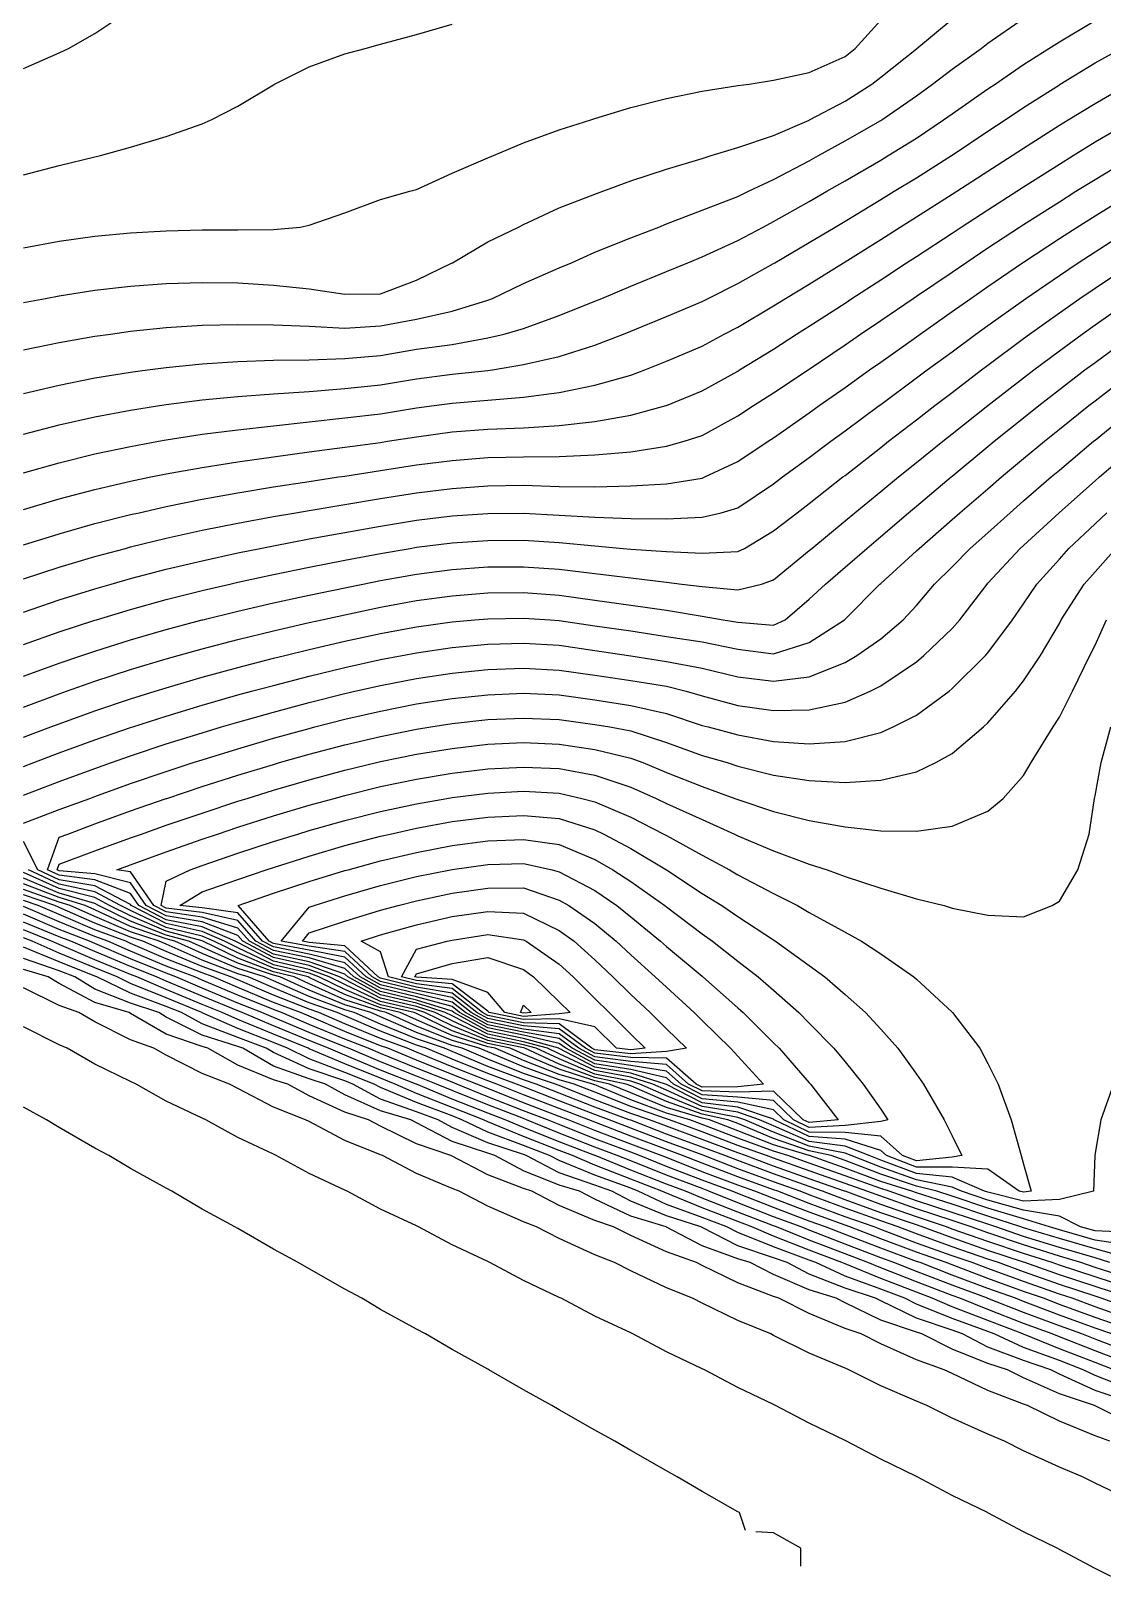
# Model space of a CAD drawing. Header units: inches. Extents: x -80.347 to -80.116, y -4.751 to -4.587.
# Drawn here: x -80.24829 to -80.23329, y -4.7297 to -4.70796 of the extents above; entities that cross this region are included whole.
import ezdxf

# ---------------------------------------------------------------- set-up
doc = ezdxf.new("R2010")
doc.units = ezdxf.units.IN
doc.header["$MEASUREMENT"] = 0

msp = doc.modelspace()

# ---------------------------------------------------------------- linework, layer by layer
for points in [[(-80.2484, -4.708481), (-80.2479, -4.708261), (-80.24777, -4.7082), (-80.2474, -4.707989), (-80.246967, -4.7077)], [(-80.2484, -4.71242), (-80.2479, -4.712316), (-80.2474, -4.71223), (-80.24718, -4.7122), (-80.2469, -4.71216), (-80.2464, -4.712109), (-80.2459, -4.712076), (-80.2454, -4.712063), (-80.2449, -4.712069), (-80.2444, -4.71209), (-80.2439, -4.712114), (-80.2434, -4.712085), (-80.2429, -4.71199), (-80.2424, -4.711877), (-80.2419, -4.711723), (-80.241835, -4.7117), (-80.2414, -4.711491), (-80.2409, -4.711271), (-80.240729, -4.7112), (-80.2404, -4.711053), (-80.2399, -4.710849), (-80.239508, -4.7107), (-80.2394, -4.710657), (-80.2389, -4.710464), (-80.2384, -4.710273), (-80.23825, -4.7102), (-80.2379, -4.710036), (-80.2374, -4.709773), (-80.237271, -4.7097), (-80.2369, -4.709495), (-80.2364, -4.709209), (-80.236386, -4.7092), (-80.2359, -4.708861), (-80.235674, -4.7087), (-80.2354, -4.70849), (-80.234996, -4.7082), (-80.2349, -4.708127), (-80.2344, -4.707778)], [(-80.2484, -4.711757), (-80.248089, -4.7117), (-80.2479, -4.711663), (-80.2474, -4.711584), (-80.2469, -4.711526), (-80.2464, -4.71149), (-80.2459, -4.711475), (-80.2454, -4.711482), (-80.2449, -4.711512), (-80.2444, -4.711566), (-80.2439, -4.711639), (-80.2434, -4.711637), (-80.2429, -4.711445), (-80.2424, -4.711202), (-80.242396, -4.7112), (-80.2419, -4.710908), (-80.24147, -4.7107), (-80.2414, -4.710664), (-80.2409, -4.710433), (-80.2404, -4.710238), (-80.240292, -4.7102), (-80.2399, -4.710054), (-80.2394, -4.709889), (-80.2389, -4.709739), (-80.238772, -4.7097), (-80.2384, -4.709585), (-80.2379, -4.709417), (-80.2374, -4.709203), (-80.237395, -4.7092), (-80.2369, -4.708936), (-80.236525, -4.7087), (-80.2364, -4.708603), (-80.2359, -4.708206), (-80.235893, -4.7082), (-80.2354, -4.707791)], [(-80.2484, -4.710989), (-80.2479, -4.7109), (-80.2474, -4.71083), (-80.2469, -4.710781), (-80.2464, -4.710751), (-80.2459, -4.710738), (-80.2454, -4.710738), (-80.2449, -4.710736), (-80.244527, -4.7107), (-80.2444, -4.710674), (-80.2439, -4.7105), (-80.2434, -4.710315), (-80.242993, -4.7102), (-80.2429, -4.710175), (-80.2424, -4.709945), (-80.2419, -4.709733), (-80.24182, -4.7097), (-80.2414, -4.709521), (-80.2409, -4.709337), (-80.240458, -4.7092), (-80.2404, -4.70918), (-80.2399, -4.709025), (-80.2394, -4.708898), (-80.2389, -4.708797), (-80.2384, -4.70872), (-80.238241, -4.7087), (-80.2379, -4.708645), (-80.2374, -4.708536), (-80.2369, -4.708312), (-80.236756, -4.7082), (-80.2364, -4.707805)], [(-80.2484, -4.713029), (-80.2479, -4.712912), (-80.2474, -4.712813), (-80.2469, -4.712731), (-80.246662, -4.7127), (-80.2464, -4.712665), (-80.2459, -4.712615), (-80.2454, -4.712582), (-80.2449, -4.712566), (-80.2444, -4.712559), (-80.2439, -4.712543), (-80.2434, -4.712499), (-80.2429, -4.712412), (-80.2424, -4.712343), (-80.2419, -4.712253), (-80.241672, -4.7122), (-80.2414, -4.712119), (-80.2409, -4.711941), (-80.2404, -4.71174), (-80.240304, -4.7117), (-80.2399, -4.711528), (-80.2394, -4.711324), (-80.239101, -4.7112), (-80.2389, -4.711116), (-80.2384, -4.71089), (-80.238048, -4.7107), (-80.2379, -4.710623), (-80.2374, -4.710343), (-80.237155, -4.7102), (-80.2369, -4.710055), (-80.2364, -4.709762), (-80.236298, -4.7097), (-80.2359, -4.709454), (-80.23552, -4.7092), (-80.2354, -4.709115), (-80.2349, -4.708766), (-80.2348, -4.7087), (-80.2344, -4.708425), (-80.234046, -4.7082), (-80.2339, -4.708105), (-80.2334, -4.707806)], [(-80.2484, -4.709967), (-80.2479, -4.709839), (-80.2474, -4.709718), (-80.247323, -4.7097), (-80.2469, -4.709582), (-80.2464, -4.709431), (-80.2459, -4.709253), (-80.245772, -4.7092), (-80.2454, -4.709008), (-80.2449, -4.708708), (-80.244886, -4.7087), (-80.2444, -4.708457), (-80.2439, -4.708276), (-80.243619, -4.7082), (-80.2434, -4.70814), (-80.2429, -4.708003), (-80.2424, -4.70786)], [(-80.2484, -4.713599), (-80.2479, -4.713471), (-80.2474, -4.713359), (-80.2469, -4.713264), (-80.246497, -4.7132), (-80.2464, -4.713184), (-80.2459, -4.71312), (-80.2454, -4.713071), (-80.2449, -4.713035), (-80.2444, -4.713003), (-80.2439, -4.712962), (-80.2434, -4.712908), (-80.2429, -4.712825), (-80.2424, -4.712759), (-80.2419, -4.712709), (-80.241834, -4.7127), (-80.2414, -4.712627), (-80.2409, -4.712511), (-80.2404, -4.712355), (-80.24, -4.7122), (-80.2399, -4.712158), (-80.2394, -4.711951), (-80.2389, -4.711743), (-80.238816, -4.7117), (-80.2384, -4.711493), (-80.2379, -4.71121), (-80.237883, -4.7112), (-80.2374, -4.710917), (-80.237039, -4.7107), (-80.2369, -4.710618), (-80.2364, -4.710316), (-80.236213, -4.7102), (-80.2359, -4.71001), (-80.235409, -4.7097), (-80.2354, -4.709694), (-80.2349, -4.709358), (-80.234659, -4.7092), (-80.2344, -4.709026), (-80.2339, -4.708708), (-80.233887, -4.7087), (-80.2334, -4.708403), (-80.233035, -4.7082)], [(-80.2484, -4.71414), (-80.2479, -4.714001), (-80.2474, -4.713878), (-80.2469, -4.713771), (-80.24651, -4.7137), (-80.2464, -4.71368), (-80.2459, -4.713602), (-80.2454, -4.713538), (-80.2449, -4.713483), (-80.2444, -4.71343), (-80.2439, -4.713374), (-80.2434, -4.713314), (-80.2429, -4.713233), (-80.242649, -4.7132), (-80.2424, -4.713166), (-80.2419, -4.713126), (-80.2414, -4.713084), (-80.2409, -4.713015), (-80.2404, -4.712916), (-80.2399, -4.712775), (-80.239701, -4.7127), (-80.2394, -4.712577), (-80.2389, -4.712367), (-80.23859, -4.7122), (-80.2384, -4.7121), (-80.2379, -4.711805), (-80.237732, -4.7117), (-80.2374, -4.711499), (-80.236921, -4.7112), (-80.2369, -4.711187), (-80.2364, -4.710874), (-80.236127, -4.7107), (-80.2359, -4.710559), (-80.2354, -4.710241), (-80.235335, -4.7102), (-80.2349, -4.709919), (-80.23456, -4.7097), (-80.2344, -4.709594), (-80.2339, -4.709275), (-80.233777, -4.7092), (-80.2334, -4.708968), (-80.232931, -4.7087)], [(-80.2484, -4.714655), (-80.2479, -4.714507), (-80.2474, -4.714374), (-80.2469, -4.714258), (-80.246617, -4.7142), (-80.2464, -4.714155), (-80.2459, -4.714065), (-80.2454, -4.713987), (-80.2449, -4.713916), (-80.2444, -4.713848), (-80.2439, -4.713783), (-80.2434, -4.713715), (-80.243305, -4.7137), (-80.2429, -4.713636), (-80.2424, -4.71357), (-80.2419, -4.71353), (-80.2414, -4.713511), (-80.2409, -4.713478), (-80.2404, -4.713421), (-80.2399, -4.713334), (-80.239405, -4.7132), (-80.2394, -4.713198), (-80.2389, -4.712993), (-80.2384, -4.712716), (-80.238375, -4.7127), (-80.2379, -4.712408), (-80.237577, -4.7122), (-80.2374, -4.712089), (-80.2369, -4.711764), (-80.236804, -4.7117), (-80.2364, -4.711438), (-80.236038, -4.7112), (-80.2359, -4.711112), (-80.2354, -4.710785), (-80.235273, -4.7107), (-80.2349, -4.710458), (-80.234496, -4.7102), (-80.2344, -4.710138), (-80.2339, -4.709819), (-80.233707, -4.7097), (-80.2334, -4.709509), (-80.2329, -4.709216)], [(-80.2484, -4.71515), (-80.2479, -4.714994), (-80.2474, -4.714852), (-80.2469, -4.714727), (-80.24678, -4.7147), (-80.2464, -4.714613), (-80.2459, -4.714512), (-80.2454, -4.714421), (-80.2449, -4.714338), (-80.2444, -4.714261), (-80.243989, -4.7142), (-80.2439, -4.714187), (-80.2434, -4.714111), (-80.2429, -4.714031), (-80.2424, -4.713968), (-80.2419, -4.713929), (-80.2414, -4.71392), (-80.2409, -4.713914), (-80.2404, -4.713891), (-80.2399, -4.713847), (-80.2394, -4.713768), (-80.23915, -4.7137), (-80.2389, -4.71362), (-80.2384, -4.713343), (-80.23818, -4.7132), (-80.2379, -4.713023), (-80.237418, -4.7127), (-80.2374, -4.712688), (-80.2369, -4.71235), (-80.236683, -4.7122), (-80.2364, -4.71201), (-80.235945, -4.7117), (-80.2359, -4.71167), (-80.2354, -4.711332), (-80.235208, -4.7112), (-80.2349, -4.710993), (-80.234456, -4.7107), (-80.2344, -4.710664), (-80.2339, -4.710345), (-80.233667, -4.7102), (-80.2334, -4.710033), (-80.2329, -4.709732)], [(-80.2484, -4.715627), (-80.2479, -4.715464), (-80.2474, -4.715315), (-80.246973, -4.7152), (-80.2469, -4.71518), (-80.2464, -4.715057), (-80.2459, -4.714946), (-80.2454, -4.714845), (-80.2449, -4.714754), (-80.244589, -4.7147), (-80.2444, -4.714668), (-80.2439, -4.714585), (-80.2434, -4.714502), (-80.2429, -4.714421), (-80.2424, -4.71436), (-80.2419, -4.714323), (-80.2414, -4.714316), (-80.2409, -4.714331), (-80.2404, -4.714336), (-80.2399, -4.714326), (-80.2394, -4.714294), (-80.2389, -4.714215), (-80.238862, -4.7142), (-80.2384, -4.713982), (-80.237977, -4.7137), (-80.2379, -4.71365), (-80.2374, -4.713301), (-80.23726, -4.7132), (-80.2369, -4.712947), (-80.236556, -4.7127), (-80.2364, -4.712591), (-80.2359, -4.712237), (-80.235849, -4.7122), (-80.2354, -4.711885), (-80.23514, -4.7117), (-80.2349, -4.711534), (-80.234415, -4.7112), (-80.2344, -4.71119), (-80.2339, -4.71086), (-80.233652, -4.7107), (-80.2334, -4.710541), (-80.2329, -4.710234)], [(-80.2484, -4.716092), (-80.2479, -4.715921), (-80.2474, -4.715765), (-80.247173, -4.7157), (-80.2469, -4.715622), (-80.2464, -4.715491), (-80.2459, -4.715372), (-80.2454, -4.715263), (-80.245086, -4.7152), (-80.2449, -4.715163), (-80.2444, -4.715068), (-80.2439, -4.714978), (-80.2434, -4.714889), (-80.2429, -4.714805), (-80.2424, -4.714746), (-80.2419, -4.714711), (-80.2414, -4.714705), (-80.2409, -4.714733), (-80.2404, -4.714761), (-80.2399, -4.714779), (-80.2394, -4.714785), (-80.2389, -4.714762), (-80.238635, -4.7147), (-80.2384, -4.71463), (-80.2379, -4.714294), (-80.237775, -4.7142), (-80.2374, -4.713928), (-80.237098, -4.7137), (-80.2369, -4.713556), (-80.236424, -4.7132), (-80.2364, -4.713183), (-80.2359, -4.712813), (-80.23575, -4.7127), (-80.2354, -4.712446), (-80.235067, -4.7122), (-80.2349, -4.712081), (-80.2344, -4.711722), (-80.234369, -4.7117), (-80.2339, -4.711377), (-80.233637, -4.7112), (-80.2334, -4.711045), (-80.2329, -4.710726)], [(-80.2484, -4.716546), (-80.2479, -4.716369), (-80.2474, -4.716207), (-80.247378, -4.7162), (-80.2469, -4.716055), (-80.2464, -4.715917), (-80.2459, -4.71579), (-80.245512, -4.7157), (-80.2454, -4.715674), (-80.2449, -4.715565), (-80.2444, -4.715464), (-80.2439, -4.715367), (-80.2434, -4.715272), (-80.242989, -4.7152), (-80.2429, -4.715184), (-80.2424, -4.715122), (-80.2419, -4.715089), (-80.2414, -4.715084), (-80.2409, -4.715119), (-80.2404, -4.715166), (-80.240005, -4.7152), (-80.2399, -4.715209), (-80.2394, -4.715245), (-80.2389, -4.715269), (-80.2384, -4.715245), (-80.238309, -4.7152), (-80.2379, -4.714956), (-80.237572, -4.7147), (-80.2374, -4.714571), (-80.236929, -4.7142), (-80.2369, -4.714178), (-80.2364, -4.713787), (-80.23629, -4.7137), (-80.2359, -4.7134), (-80.235644, -4.7132), (-80.2354, -4.713016), (-80.234988, -4.7127), (-80.2349, -4.712635), (-80.2344, -4.712262), (-80.234317, -4.7122), (-80.2339, -4.711902), (-80.233614, -4.7117), (-80.2334, -4.711554), (-80.2329, -4.711219)], [(-80.2484, -4.716989), (-80.2479, -4.716807), (-80.247583, -4.7167), (-80.2474, -4.716638), (-80.2469, -4.71648), (-80.2464, -4.716335), (-80.2459, -4.716202), (-80.245891, -4.7162), (-80.2454, -4.716077), (-80.2449, -4.715962), (-80.2444, -4.715854), (-80.2439, -4.715751), (-80.243651, -4.7157), (-80.2434, -4.715649), (-80.2429, -4.715559), (-80.2424, -4.715494), (-80.2419, -4.715459), (-80.2414, -4.715456), (-80.2409, -4.715492), (-80.2404, -4.715552), (-80.2399, -4.715612), (-80.2394, -4.715674), (-80.239185, -4.7157), (-80.2389, -4.715733), (-80.2384, -4.71578), (-80.238071, -4.7157), (-80.2379, -4.715638), (-80.2374, -4.715229), (-80.237366, -4.7152), (-80.2369, -4.714816), (-80.236763, -4.7147), (-80.2364, -4.714405), (-80.236152, -4.7142), (-80.2359, -4.713998), (-80.235533, -4.7137), (-80.2354, -4.713595), (-80.234903, -4.7132), (-80.2349, -4.713197), (-80.2344, -4.71281), (-80.234257, -4.7127), (-80.2339, -4.712434), (-80.233582, -4.7122), (-80.2334, -4.71207), (-80.2329, -4.711719)], [(-80.2484, -4.717421), (-80.2479, -4.717236), (-80.247796, -4.7172), (-80.2474, -4.717061), (-80.2469, -4.716897), (-80.2464, -4.716747), (-80.246234, -4.7167), (-80.2459, -4.716606), (-80.2454, -4.716475), (-80.2449, -4.716353), (-80.2444, -4.716239), (-80.244225, -4.7162), (-80.2439, -4.716128), (-80.2434, -4.716021), (-80.2429, -4.71593), (-80.2424, -4.715862), (-80.2419, -4.715823), (-80.2414, -4.715819), (-80.2409, -4.715854), (-80.2404, -4.715923), (-80.2399, -4.715993), (-80.2394, -4.716067), (-80.2389, -4.716147), (-80.238605, -4.7162), (-80.2384, -4.716234), (-80.2379, -4.716276), (-80.23774, -4.7162), (-80.2374, -4.715911), (-80.237175, -4.7157), (-80.2369, -4.715464), (-80.236596, -4.7152), (-80.2364, -4.715034), (-80.23601, -4.7147), (-80.2359, -4.714608), (-80.235416, -4.7142), (-80.2354, -4.714187), (-80.2349, -4.713773), (-80.234812, -4.7137), (-80.2344, -4.71337), (-80.234188, -4.7132), (-80.2339, -4.712977), (-80.233541, -4.7127), (-80.2334, -4.712596), (-80.2329, -4.712227)], [(-80.2484, -4.717843), (-80.248018, -4.7177), (-80.2479, -4.717655), (-80.2474, -4.717475), (-80.2469, -4.717307), (-80.246557, -4.7172), (-80.2464, -4.717151), (-80.2459, -4.717003), (-80.2454, -4.716866), (-80.2449, -4.716739), (-80.244741, -4.7167), (-80.2444, -4.716617), (-80.2439, -4.7165), (-80.2434, -4.71639), (-80.2429, -4.716298), (-80.2424, -4.716228), (-80.24208, -4.7162), (-80.2419, -4.716184), (-80.2414, -4.716175), (-80.241027, -4.7162), (-80.2409, -4.716208), (-80.2404, -4.716282), (-80.2399, -4.716356), (-80.2394, -4.716432), (-80.2389, -4.716509), (-80.2384, -4.71661), (-80.2379, -4.716674), (-80.2374, -4.716517), (-80.236909, -4.7162), (-80.2369, -4.716192), (-80.236412, -4.7157), (-80.2364, -4.71569), (-80.2359, -4.715235), (-80.235864, -4.7152), (-80.2354, -4.714795), (-80.235292, -4.7147), (-80.2349, -4.714365), (-80.234709, -4.7142), (-80.2344, -4.713943), (-80.234109, -4.7137), (-80.2339, -4.713532), (-80.233488, -4.7132), (-80.2334, -4.713132), (-80.2329, -4.712745)], [(-80.2484, -4.718255), (-80.248254, -4.7182), (-80.2479, -4.718064), (-80.2474, -4.717882), (-80.2469, -4.71771), (-80.246868, -4.7177), (-80.2464, -4.717547), (-80.2459, -4.717395), (-80.2454, -4.717252), (-80.245206, -4.7172), (-80.2449, -4.717118), (-80.2444, -4.716989), (-80.2439, -4.716867), (-80.2434, -4.716756), (-80.243101, -4.7167), (-80.2429, -4.716662), (-80.2424, -4.716589), (-80.2419, -4.716542), (-80.2414, -4.716528), (-80.2409, -4.716556), (-80.2404, -4.716628), (-80.239933, -4.7167), (-80.2399, -4.716705), (-80.2394, -4.716783), (-80.2389, -4.716878), (-80.2384, -4.717), (-80.2379, -4.717061), (-80.2374, -4.717), (-80.2369, -4.716796), (-80.236734, -4.7167), (-80.2364, -4.716464), (-80.236086, -4.7162), (-80.2359, -4.715998), (-80.235648, -4.7157), (-80.2354, -4.715458), (-80.235149, -4.7152), (-80.2349, -4.71498), (-80.23459, -4.7147), (-80.2344, -4.714536), (-80.234015, -4.7142), (-80.2339, -4.714104), (-80.233421, -4.7137), (-80.2334, -4.713683), (-80.2329, -4.713276)], [(-80.2484, -4.718656), (-80.2479, -4.718465), (-80.2474, -4.718281), (-80.247169, -4.7182), (-80.2469, -4.718105), (-80.2464, -4.717937), (-80.2459, -4.717781), (-80.245629, -4.7177), (-80.2454, -4.717632), (-80.2449, -4.717491), (-80.2444, -4.717357), (-80.2439, -4.717231), (-80.243761, -4.7172), (-80.2434, -4.717118), (-80.2429, -4.717022), (-80.2424, -4.716946), (-80.2419, -4.716897), (-80.2414, -4.716879), (-80.2409, -4.716903), (-80.2404, -4.716973), (-80.2399, -4.717051), (-80.2394, -4.717131), (-80.239125, -4.7172), (-80.2389, -4.717266), (-80.2384, -4.7174), (-80.2379, -4.71747), (-80.2374, -4.71746), (-80.2369, -4.717353), (-80.236548, -4.7172), (-80.2364, -4.717124), (-80.2359, -4.716787), (-80.235795, -4.7167), (-80.2354, -4.71632), (-80.235294, -4.7162), (-80.234912, -4.7157), (-80.2349, -4.715687), (-80.234447, -4.7152), (-80.2344, -4.715158), (-80.233902, -4.7147), (-80.2339, -4.714698), (-80.2334, -4.714255), (-80.233339, -4.7142), (-80.2329, -4.713825)], [(-80.2484, -4.719047), (-80.2479, -4.718858), (-80.247472, -4.7187), (-80.2474, -4.718673), (-80.2469, -4.718493), (-80.2464, -4.718322), (-80.246022, -4.7182), (-80.2459, -4.71816), (-80.2454, -4.718006), (-80.2449, -4.717859), (-80.2444, -4.717721), (-80.244319, -4.7177), (-80.2439, -4.717592), (-80.2434, -4.717477), (-80.2429, -4.717378), (-80.2424, -4.717301), (-80.2419, -4.717249), (-80.2414, -4.717229), (-80.2409, -4.71725), (-80.2404, -4.717319), (-80.2399, -4.717399), (-80.2394, -4.717512), (-80.2389, -4.717678), (-80.238815, -4.7177), (-80.2384, -4.717812), (-80.2379, -4.717906), (-80.2374, -4.717937), (-80.2369, -4.717903), (-80.2364, -4.717779), (-80.236224, -4.7177), (-80.2359, -4.717534), (-80.235444, -4.7172), (-80.2354, -4.717164), (-80.234934, -4.7167), (-80.2349, -4.716661), (-80.234556, -4.7162), (-80.2344, -4.715978), (-80.234217, -4.7157), (-80.2339, -4.71535), (-80.233767, -4.7152), (-80.2334, -4.714856), (-80.233237, -4.7147)], [(-80.2329, -4.724963), (-80.2334, -4.724884), (-80.2339, -4.724742), (-80.234038, -4.7247), (-80.2344, -4.724589), (-80.2349, -4.72444), (-80.2354, -4.724269), (-80.235613, -4.7242), (-80.2359, -4.724129), (-80.2364, -4.723964), (-80.2369, -4.72377), (-80.237096, -4.7237), (-80.2374, -4.723634), (-80.2379, -4.723463), (-80.2384, -4.723255), (-80.238539, -4.7232), (-80.2389, -4.723124), (-80.2394, -4.722946), (-80.2399, -4.722727), (-80.239964, -4.7227), (-80.2404, -4.722609), (-80.2409, -4.722421), (-80.241382, -4.7222), (-80.2414, -4.722195), (-80.2419, -4.722091), (-80.2424, -4.721884), (-80.24278, -4.7217), (-80.2429, -4.721661), (-80.2434, -4.721543), (-80.2439, -4.721307), (-80.24412, -4.7212), (-80.2444, -4.721096), (-80.2449, -4.720979), (-80.2454, -4.720718), (-80.245437, -4.7207), (-80.2459, -4.720497), (-80.2464, -4.720399), (-80.246786, -4.7202), (-80.2469, -4.720034), (-80.2474, -4.719841), (-80.2479, -4.719776), (-80.248062, -4.7197), (-80.2479, -4.719244), (-80.247781, -4.7192), (-80.2474, -4.719057), (-80.2469, -4.718876), (-80.2464, -4.718702), (-80.246393, -4.7187), (-80.2459, -4.718534), (-80.2454, -4.718375), (-80.2449, -4.718224), (-80.244817, -4.7182), (-80.2444, -4.718081), (-80.2439, -4.717949), (-80.2434, -4.717832), (-80.2429, -4.717733), (-80.242696, -4.7177), (-80.2424, -4.717652), (-80.2419, -4.717597), (-80.2414, -4.717575), (-80.2409, -4.717595), (-80.2404, -4.717665), (-80.240191, -4.7177), (-80.2399, -4.717755), (-80.2394, -4.717917), (-80.2389, -4.718098), (-80.238549, -4.7182), (-80.2384, -4.718248), (-80.2379, -4.718375), (-80.2374, -4.718451), (-80.2369, -4.718476), (-80.2364, -4.718445), (-80.2359, -4.718329), (-80.235627, -4.7182), (-80.2354, -4.718073), (-80.234962, -4.7177), (-80.2349, -4.717644), (-80.234516, -4.7172), (-80.2344, -4.717055), (-80.234165, -4.7167), (-80.2339, -4.71625), (-80.233874, -4.7162), (-80.233554, -4.7157), (-80.2334, -4.715528), (-80.233109, -4.7152)], [(-80.2329, -4.724779), (-80.2334, -4.724757), (-80.233604, -4.7247), (-80.2339, -4.724549), (-80.2344, -4.724465), (-80.2349, -4.724328), (-80.23527, -4.7242), (-80.2354, -4.724144), (-80.2359, -4.724041), (-80.2364, -4.723864), (-80.236813, -4.7237), (-80.2369, -4.723667), (-80.2374, -4.723568), (-80.2379, -4.723374), (-80.238304, -4.7232), (-80.2384, -4.723167), (-80.2389, -4.72307), (-80.2394, -4.722866), (-80.23977, -4.7227), (-80.2399, -4.72266), (-80.2404, -4.72256), (-80.2409, -4.722348), (-80.241223, -4.7222), (-80.2414, -4.722151), (-80.2419, -4.722047), (-80.2424, -4.721815), (-80.242638, -4.7217), (-80.2429, -4.721616), (-80.2434, -4.721496), (-80.2439, -4.721236), (-80.243974, -4.7212), (-80.2444, -4.721042), (-80.2449, -4.72093), (-80.24533, -4.7207), (-80.2454, -4.720621), (-80.2459, -4.720431), (-80.2464, -4.720345), (-80.246681, -4.7202), (-80.2469, -4.719881), (-80.2474, -4.719758), (-80.2479, -4.719713), (-80.247928, -4.7197), (-80.2479, -4.719622), (-80.2474, -4.719437), (-80.2469, -4.719255), (-80.246747, -4.7192), (-80.2464, -4.719076), (-80.2459, -4.718905), (-80.2454, -4.718741), (-80.24527, -4.7187), (-80.2449, -4.718585), (-80.2444, -4.718439), (-80.2439, -4.718305), (-80.24346, -4.7182), (-80.2434, -4.718186), (-80.2429, -4.718083), (-80.2424, -4.718), (-80.2419, -4.717943), (-80.2414, -4.717919), (-80.2409, -4.71794), (-80.2404, -4.718014), (-80.2399, -4.718137), (-80.239732, -4.7182), (-80.2394, -4.718339), (-80.2389, -4.718536), (-80.238441, -4.7187), (-80.2384, -4.718717), (-80.2379, -4.718883), (-80.2374, -4.719009), (-80.2369, -4.719101), (-80.2364, -4.719154), (-80.2359, -4.719159), (-80.2354, -4.719089), (-80.2349, -4.718881), (-80.234685, -4.7187), (-80.2344, -4.718378), (-80.234293, -4.7182), (-80.233986, -4.7177), (-80.2339, -4.717563), (-80.233717, -4.7172), (-80.233471, -4.7167), (-80.2334, -4.716555), (-80.233242, -4.7162)], [(-80.233424, -4.7242), (-80.2339, -4.724319), (-80.2344, -4.72434), (-80.2349, -4.724216), (-80.234946, -4.7242), (-80.2354, -4.724004), (-80.2359, -4.723953), (-80.2364, -4.723765), (-80.236563, -4.7237), (-80.2369, -4.72357), (-80.2374, -4.723503), (-80.2379, -4.723284), (-80.238096, -4.7232), (-80.2384, -4.723096), (-80.2389, -4.723015), (-80.2394, -4.722785), (-80.23959, -4.7227), (-80.2399, -4.722605), (-80.2404, -4.722512), (-80.2409, -4.722275), (-80.241063, -4.7222), (-80.2414, -4.722107), (-80.2419, -4.722003), (-80.2424, -4.721746), (-80.242496, -4.7217), (-80.2429, -4.72157), (-80.2434, -4.72145), (-80.243858, -4.7212), (-80.2439, -4.721161), (-80.2444, -4.720988), (-80.2449, -4.72088), (-80.245238, -4.7207), (-80.2454, -4.720516), (-80.2459, -4.720365), (-80.2464, -4.720291), (-80.246576, -4.7202), (-80.2469, -4.719729), (-80.247093, -4.7197), (-80.2469, -4.719629), (-80.2464, -4.719448), (-80.2459, -4.719273), (-80.245685, -4.7192), (-80.2454, -4.719105), (-80.2449, -4.718945), (-80.2444, -4.718796), (-80.244051, -4.7187), (-80.2439, -4.718659), (-80.2434, -4.718536), (-80.2429, -4.71843), (-80.2424, -4.718345), (-80.2419, -4.718286), (-80.2414, -4.718261), (-80.2409, -4.718284), (-80.2404, -4.718374), (-80.2399, -4.718542), (-80.239545, -4.7187), (-80.2394, -4.71877), (-80.2389, -4.718998), (-80.238447, -4.7192), (-80.2384, -4.719224), (-80.2379, -4.719435), (-80.2374, -4.719621), (-80.237149, -4.7197), (-80.2369, -4.719795), (-80.2364, -4.719959), (-80.2359, -4.720107), (-80.235512, -4.7202), (-80.2354, -4.720236), (-80.2349, -4.720337), (-80.2344, -4.72036), (-80.234002, -4.7202), (-80.2339, -4.720141), (-80.233643, -4.7197), (-80.233481, -4.7192), (-80.233408, -4.7187), (-80.2334, -4.718666), (-80.233316, -4.7182), (-80.233179, -4.7177)], [(-80.234296, -4.7242), (-80.2344, -4.724216), (-80.234464, -4.7242), (-80.2349, -4.723892), (-80.2354, -4.723864), (-80.2359, -4.723864), (-80.236321, -4.7237), (-80.2364, -4.72363), (-80.2369, -4.723474), (-80.2374, -4.723437), (-80.237893, -4.7232), (-80.2379, -4.723193), (-80.2384, -4.723025), (-80.2389, -4.722961), (-80.2394, -4.722705), (-80.239411, -4.7227), (-80.2399, -4.72255), (-80.2404, -4.722464), (-80.2409, -4.722202), (-80.240904, -4.7222), (-80.2414, -4.722062), (-80.2419, -4.721959), (-80.242374, -4.7217), (-80.2424, -4.721679), (-80.2429, -4.721525), (-80.2434, -4.721404), (-80.243774, -4.7212), (-80.2439, -4.721081), (-80.2444, -4.720934), (-80.2449, -4.720831), (-80.245145, -4.7207), (-80.2454, -4.72041), (-80.2459, -4.720299), (-80.2464, -4.720237), (-80.246472, -4.7202), (-80.2464, -4.71986), (-80.246066, -4.7197), (-80.2459, -4.719641), (-80.2454, -4.719469), (-80.2449, -4.719305), (-80.244559, -4.7192), (-80.2444, -4.719152), (-80.2439, -4.719011), (-80.2434, -4.718884), (-80.2429, -4.718775), (-80.242473, -4.7187), (-80.2424, -4.718687), (-80.2419, -4.718626), (-80.2414, -4.718601), (-80.2409, -4.718628), (-80.240585, -4.7187), (-80.2404, -4.718749), (-80.2399, -4.718965), (-80.239436, -4.7192), (-80.2394, -4.719221), (-80.2389, -4.719495), (-80.238516, -4.7197), (-80.2384, -4.719769), (-80.2379, -4.720034), (-80.237566, -4.7202), (-80.2374, -4.720297), (-80.2369, -4.720574), (-80.236668, -4.7207), (-80.2364, -4.720879), (-80.235937, -4.7212), (-80.2359, -4.721233), (-80.2354, -4.721694), (-80.235394, -4.7217), (-80.235012, -4.7222), (-80.2349, -4.722414), (-80.234758, -4.7227), (-80.234576, -4.7232), (-80.234436, -4.7237), (-80.2344, -4.723823), (-80.234296, -4.7242)], [(-80.235267, -4.7237), (-80.2354, -4.723724), (-80.2359, -4.723776), (-80.236095, -4.7237), (-80.2364, -4.723428), (-80.2369, -4.723378), (-80.2374, -4.723372), (-80.237757, -4.7232), (-80.2379, -4.723062), (-80.2384, -4.722954), (-80.2389, -4.722906), (-80.239301, -4.7227), (-80.2394, -4.722613), (-80.2399, -4.722495), (-80.2404, -4.722415), (-80.24081, -4.7222), (-80.2409, -4.722133), (-80.2414, -4.722018), (-80.2419, -4.721915), (-80.242294, -4.7217), (-80.2424, -4.721616), (-80.2429, -4.721479), (-80.2434, -4.721358), (-80.243689, -4.7212), (-80.2439, -4.721002), (-80.2444, -4.72088), (-80.2449, -4.720781), (-80.245052, -4.7207), (-80.2454, -4.720305), (-80.2459, -4.720234), (-80.24621, -4.7202), (-80.2459, -4.720011), (-80.2454, -4.719834), (-80.245003, -4.7197), (-80.2449, -4.719666), (-80.2444, -4.719508), (-80.2439, -4.719362), (-80.2434, -4.719231), (-80.243266, -4.7192), (-80.2429, -4.719117), (-80.2424, -4.719025), (-80.2419, -4.718962), (-80.2414, -4.718938), (-80.2409, -4.718983), (-80.2404, -4.719142), (-80.240278, -4.7192), (-80.2399, -4.719404), (-80.2394, -4.719699), (-80.239399, -4.7197), (-80.2389, -4.72003), (-80.238625, -4.7202), (-80.2384, -4.720355), (-80.2379, -4.720683), (-80.237873, -4.7207), (-80.2374, -4.721042), (-80.237183, -4.7212), (-80.2369, -4.721446), (-80.236614, -4.7217), (-80.2364, -4.721931), (-80.23616, -4.7222), (-80.2359, -4.72256), (-80.235803, -4.7227), (-80.235513, -4.7232), (-80.2354, -4.723425), (-80.235267, -4.7237)], [(-80.2329, -4.725147), (-80.2334, -4.72501), (-80.2339, -4.724864), (-80.2344, -4.724713), (-80.234439, -4.7247), (-80.2349, -4.724552), (-80.2354, -4.724383), (-80.2359, -4.724222), (-80.235963, -4.7242), (-80.2364, -4.724064), (-80.2369, -4.723878), (-80.237395, -4.7237), (-80.2374, -4.723699), (-80.2379, -4.723552), (-80.2384, -4.723357), (-80.238798, -4.7232), (-80.2389, -4.723179), (-80.2394, -4.723027), (-80.2399, -4.722823), (-80.240195, -4.7227), (-80.2404, -4.722657), (-80.2409, -4.722494), (-80.2414, -4.72228), (-80.241586, -4.7222), (-80.2419, -4.722134), (-80.2424, -4.721953), (-80.2429, -4.721714), (-80.24293, -4.7217), (-80.2434, -4.721589), (-80.2439, -4.721377), (-80.244265, -4.7212), (-80.2444, -4.72115), (-80.2449, -4.721029), (-80.2454, -4.720791), (-80.245587, -4.7207), (-80.2459, -4.720563), (-80.2464, -4.720453), (-80.24689, -4.7202), (-80.2469, -4.720186), (-80.2474, -4.719924), (-80.2479, -4.719839), (-80.248197, -4.7197), (-80.2484, -4.719303)], [(-80.2363, -4.7232), (-80.2364, -4.723227), (-80.2369, -4.723282), (-80.2374, -4.723307), (-80.237621, -4.7232), (-80.2379, -4.722932), (-80.2384, -4.722883), (-80.2389, -4.722852), (-80.239195, -4.7227), (-80.2394, -4.722521), (-80.2399, -4.72244), (-80.2404, -4.722367), (-80.240718, -4.7222), (-80.2409, -4.722064), (-80.2414, -4.721974), (-80.2419, -4.721872), (-80.242214, -4.7217), (-80.2424, -4.721553), (-80.2429, -4.721434), (-80.2434, -4.721311), (-80.243604, -4.7212), (-80.2439, -4.720922), (-80.2444, -4.720825), (-80.2449, -4.720732), (-80.244959, -4.7207), (-80.245396, -4.7202), (-80.2449, -4.720028), (-80.2444, -4.719864), (-80.2439, -4.719712), (-80.243856, -4.7197), (-80.2434, -4.719575), (-80.2429, -4.719457), (-80.2424, -4.719361), (-80.2419, -4.719297), (-80.2414, -4.719275), (-80.2409, -4.719348), (-80.2404, -4.719555), (-80.240148, -4.7197), (-80.2399, -4.719865), (-80.239424, -4.7202), (-80.2394, -4.72022), (-80.2389, -4.720598), (-80.238755, -4.7207), (-80.2384, -4.720979), (-80.238114, -4.7212), (-80.2379, -4.721387), (-80.237545, -4.7217), (-80.2374, -4.721847), (-80.237058, -4.7222), (-80.2369, -4.722389), (-80.236647, -4.7227), (-80.2364, -4.723052), (-80.2363, -4.7232)], [(-80.2329, -4.725429), (-80.2334, -4.725267), (-80.233601, -4.7252), (-80.2339, -4.725109), (-80.2344, -4.724954), (-80.2349, -4.724784), (-80.235136, -4.7247), (-80.2354, -4.724613), (-80.2359, -4.724447), (-80.2364, -4.724272), (-80.236596, -4.7242), (-80.2369, -4.724094), (-80.2374, -4.723917), (-80.2379, -4.723738), (-80.238001, -4.7237), (-80.2384, -4.72356), (-80.2389, -4.723371), (-80.239356, -4.7232), (-80.2394, -4.723187), (-80.2399, -4.723015), (-80.2404, -4.722816), (-80.240689, -4.7227), (-80.2409, -4.722641), (-80.2414, -4.722461), (-80.2419, -4.722251), (-80.24202, -4.7222), (-80.2424, -4.722091), (-80.2429, -4.72189), (-80.243321, -4.7217), (-80.2434, -4.721681), (-80.2439, -4.721519), (-80.2444, -4.721296), (-80.244612, -4.7212), (-80.2449, -4.721128), (-80.2454, -4.720936), (-80.245887, -4.7207), (-80.2459, -4.720694), (-80.2464, -4.720561), (-80.2469, -4.720344), (-80.247195, -4.7202), (-80.2474, -4.72009), (-80.2479, -4.719964), (-80.2484, -4.719738)], [(-80.233193, -4.7252), (-80.2334, -4.725136), (-80.2339, -4.724987), (-80.2344, -4.724834), (-80.234789, -4.7247), (-80.2349, -4.724664), (-80.2354, -4.724498), (-80.2359, -4.724335), (-80.236282, -4.7242), (-80.2364, -4.724163), (-80.2369, -4.723986), (-80.2374, -4.723808), (-80.237701, -4.7237), (-80.2379, -4.723642), (-80.2384, -4.723458), (-80.2389, -4.723265), (-80.239072, -4.7232), (-80.2394, -4.723107), (-80.2399, -4.722919), (-80.2404, -4.722712), (-80.240429, -4.7227), (-80.2409, -4.722567), (-80.2414, -4.722371), (-80.241796, -4.7222), (-80.2419, -4.722178), (-80.2424, -4.722022), (-80.2429, -4.721802), (-80.243125, -4.7217), (-80.2434, -4.721635), (-80.2439, -4.721448), (-80.2444, -4.721207), (-80.244415, -4.7212), (-80.2449, -4.721078), (-80.2454, -4.720864), (-80.245737, -4.7207), (-80.2459, -4.720628), (-80.2464, -4.720507), (-80.2469, -4.720268), (-80.24704, -4.7202), (-80.2474, -4.720007), (-80.2479, -4.719901), (-80.248331, -4.7197)], [(-80.236994, -4.7232), (-80.2374, -4.723241), (-80.237485, -4.7232), (-80.2379, -4.722801), (-80.2384, -4.722812), (-80.2389, -4.722797), (-80.239089, -4.7227), (-80.2394, -4.722428), (-80.2399, -4.722385), (-80.2404, -4.722319), (-80.240626, -4.7222), (-80.2409, -4.721995), (-80.2414, -4.72193), (-80.2419, -4.721828), (-80.242134, -4.7217), (-80.2424, -4.721489), (-80.2429, -4.721388), (-80.2434, -4.721265), (-80.243519, -4.7212), (-80.2439, -4.720843), (-80.2444, -4.720771), (-80.244792, -4.7207), (-80.2444, -4.720222), (-80.244332, -4.7202), (-80.2439, -4.720064), (-80.2434, -4.71992), (-80.2429, -4.719795), (-80.242423, -4.7197), (-80.2424, -4.719696), (-80.2419, -4.719628), (-80.2414, -4.719611), (-80.241001, -4.7197), (-80.2409, -4.719727), (-80.2404, -4.719989), (-80.240095, -4.7202), (-80.2399, -4.720359), (-80.239484, -4.7207), (-80.2394, -4.720774), (-80.2389, -4.721192), (-80.238891, -4.7212), (-80.2384, -4.721635), (-80.238327, -4.7217), (-80.2379, -4.722124), (-80.237824, -4.7222), (-80.2374, -4.722683), (-80.237385, -4.7227), (-80.236994, -4.7232)], [(-80.2329, -4.725563), (-80.2334, -4.725402), (-80.2339, -4.725235), (-80.234, -4.7252), (-80.2344, -4.725074), (-80.2349, -4.724906), (-80.2354, -4.72473), (-80.23548, -4.7247), (-80.2359, -4.72456), (-80.2364, -4.724387), (-80.2369, -4.724202), (-80.236907, -4.7242), (-80.2374, -4.724026), (-80.2379, -4.723849), (-80.238292, -4.7237), (-80.2384, -4.723662), (-80.2389, -4.723478), (-80.2394, -4.723292), (-80.239638, -4.7232), (-80.2399, -4.723111), (-80.2404, -4.72292), (-80.2409, -4.72272), (-80.240951, -4.7227), (-80.2414, -4.722552), (-80.2419, -4.722352), (-80.24226, -4.7222), (-80.2424, -4.72216), (-80.2429, -4.721978), (-80.2434, -4.72176), (-80.243538, -4.7217), (-80.2439, -4.721589), (-80.2444, -4.721385), (-80.244809, -4.7212), (-80.2449, -4.721177), (-80.2454, -4.721009), (-80.2459, -4.720782), (-80.246083, -4.7207), (-80.2464, -4.720615), (-80.2469, -4.720419), (-80.247349, -4.7202), (-80.2474, -4.720173), (-80.2479, -4.720027), (-80.2484, -4.719817)], [(-80.2329, -4.725697), (-80.2334, -4.725537), (-80.2339, -4.72537), (-80.234382, -4.7252), (-80.2344, -4.725194), (-80.2349, -4.725029), (-80.2354, -4.724855), (-80.235818, -4.7247), (-80.2359, -4.724673), (-80.2364, -4.724502), (-80.2369, -4.724321), (-80.237217, -4.7242), (-80.2374, -4.724135), (-80.2379, -4.723959), (-80.2384, -4.723772), (-80.238584, -4.7237), (-80.2389, -4.723585), (-80.2394, -4.7234), (-80.2399, -4.723208), (-80.23992, -4.7232), (-80.2404, -4.723023), (-80.2409, -4.722828), (-80.241225, -4.7227), (-80.2414, -4.722642), (-80.2419, -4.722453), (-80.2424, -4.722245), (-80.242507, -4.7222), (-80.2429, -4.722066), (-80.2434, -4.721861), (-80.243769, -4.7217), (-80.2439, -4.72166), (-80.2444, -4.721474), (-80.2449, -4.721254), (-80.245024, -4.7212), (-80.2454, -4.721082), (-80.2459, -4.720873), (-80.246283, -4.7207), (-80.2464, -4.720669), (-80.2469, -4.720495), (-80.2474, -4.720262), (-80.247538, -4.7202), (-80.2479, -4.72009), (-80.2484, -4.719896)], [(-80.2329, -4.725846), (-80.233314, -4.7257), (-80.2334, -4.725672), (-80.2339, -4.725506), (-80.2344, -4.72533), (-80.234753, -4.7252), (-80.2349, -4.725151), (-80.2354, -4.72498), (-80.2359, -4.724797), (-80.236155, -4.7247), (-80.2364, -4.724617), (-80.2369, -4.724439), (-80.2374, -4.72425), (-80.237528, -4.7242), (-80.2379, -4.724069), (-80.2384, -4.723886), (-80.238877, -4.7237), (-80.2389, -4.723691), (-80.2394, -4.723509), (-80.2399, -4.72332), (-80.240203, -4.7232), (-80.2404, -4.723127), (-80.2409, -4.722937), (-80.2414, -4.72274), (-80.241499, -4.7227), (-80.2419, -4.722554), (-80.2424, -4.722352), (-80.242765, -4.7222), (-80.2429, -4.722154), (-80.2434, -4.721961), (-80.2439, -4.721747), (-80.24401, -4.7217), (-80.2444, -4.721563), (-80.2449, -4.721355), (-80.245256, -4.7212), (-80.2454, -4.721155), (-80.2459, -4.720964), (-80.2464, -4.720743), (-80.246498, -4.7207), (-80.2469, -4.72057), (-80.2474, -4.720355), (-80.247745, -4.7202), (-80.2479, -4.720153), (-80.2484, -4.719974)], [(-80.23804, -4.7227), (-80.2384, -4.722741), (-80.2389, -4.722743), (-80.238983, -4.7227), (-80.2394, -4.722336), (-80.2399, -4.72233), (-80.2404, -4.72227), (-80.240534, -4.7222), (-80.2409, -4.721926), (-80.2414, -4.721886), (-80.2419, -4.721784), (-80.242053, -4.7217), (-80.2424, -4.721426), (-80.2429, -4.721342), (-80.2434, -4.721219), (-80.243435, -4.7212), (-80.2439, -4.720763), (-80.2444, -4.720717), (-80.244495, -4.7207), (-80.2444, -4.720584), (-80.2439, -4.720418), (-80.2434, -4.720265), (-80.243157, -4.7202), (-80.2429, -4.720133), (-80.2424, -4.720026), (-80.2419, -4.719956), (-80.2414, -4.719955), (-80.2409, -4.720125), (-80.240768, -4.7202), (-80.2404, -4.720453), (-80.240104, -4.7207), (-80.2399, -4.720893), (-80.239556, -4.7212), (-80.2394, -4.721346), (-80.239011, -4.7217), (-80.2389, -4.721809), (-80.238502, -4.7222), (-80.2384, -4.722309), (-80.23804, -4.7227)], [(-80.2329, -4.725995), (-80.2334, -4.725819), (-80.233722, -4.7257), (-80.2339, -4.725641), (-80.2344, -4.725467), (-80.2349, -4.725284), (-80.235121, -4.7252), (-80.2354, -4.725105), (-80.2359, -4.724926), (-80.2364, -4.724736), (-80.236492, -4.7247), (-80.2369, -4.724558), (-80.2374, -4.724373), (-80.237842, -4.7242), (-80.2379, -4.72418), (-80.2384, -4.724), (-80.2389, -4.723809), (-80.239175, -4.7237), (-80.2394, -4.723618), (-80.2399, -4.723432), (-80.2404, -4.723235), (-80.240487, -4.7232), (-80.2409, -4.723045), (-80.2414, -4.722851), (-80.241776, -4.7227), (-80.2419, -4.722655), (-80.2424, -4.72246), (-80.2429, -4.722254), (-80.243029, -4.7222), (-80.2434, -4.722062), (-80.2439, -4.721856), (-80.244263, -4.7217), (-80.2444, -4.721652), (-80.2449, -4.721456), (-80.2454, -4.721241), (-80.245495, -4.7212), (-80.2459, -4.721054), (-80.2464, -4.720844), (-80.246731, -4.7207), (-80.2469, -4.720645), (-80.2474, -4.720448), (-80.2479, -4.720226), (-80.247959, -4.7202), (-80.2484, -4.720053)], [(-80.2329, -4.726144), (-80.2334, -4.725968), (-80.2339, -4.725785), (-80.234122, -4.7257), (-80.2344, -4.725604), (-80.2349, -4.725423), (-80.2354, -4.725234), (-80.235486, -4.7252), (-80.2359, -4.725054), (-80.2364, -4.724868), (-80.236831, -4.7247), (-80.2369, -4.724676), (-80.2374, -4.724495), (-80.2379, -4.724304), (-80.238161, -4.7242), (-80.2384, -4.724114), (-80.2389, -4.723928), (-80.2394, -4.72373), (-80.239475, -4.7237), (-80.2399, -4.723544), (-80.2404, -4.723351), (-80.240774, -4.7232), (-80.2409, -4.723153), (-80.2414, -4.722962), (-80.2419, -4.722763), (-80.242054, -4.7227), (-80.2424, -4.722567), (-80.2429, -4.722365), (-80.2433, -4.7222), (-80.2434, -4.722163), (-80.2439, -4.721964), (-80.2444, -4.721752), (-80.244522, -4.7217), (-80.2449, -4.721557), (-80.2454, -4.72135), (-80.245746, -4.7212), (-80.2459, -4.721145), (-80.2464, -4.720946), (-80.2469, -4.72073), (-80.246969, -4.7207), (-80.2474, -4.720541), (-80.2479, -4.720328), (-80.248194, -4.7202), (-80.2484, -4.720131)], [(-80.233165, -4.7262), (-80.2334, -4.726117), (-80.2339, -4.725935), (-80.2344, -4.725745), (-80.234516, -4.7257), (-80.2349, -4.725563), (-80.2354, -4.725376), (-80.23585, -4.7252), (-80.2359, -4.725183), (-80.2364, -4.725), (-80.2369, -4.724808), (-80.237172, -4.7247), (-80.2374, -4.724618), (-80.2379, -4.724431), (-80.2384, -4.724233), (-80.238481, -4.7242), (-80.2389, -4.724047), (-80.2394, -4.723853), (-80.239779, -4.7237), (-80.2399, -4.723656), (-80.2404, -4.723467), (-80.2409, -4.723268), (-80.241066, -4.7232), (-80.2414, -4.723074), (-80.2419, -4.722878), (-80.242334, -4.7227), (-80.2424, -4.722674), (-80.2429, -4.722477), (-80.2434, -4.722273), (-80.243574, -4.7222), (-80.2439, -4.722072), (-80.2444, -4.721865), (-80.244789, -4.7217), (-80.2449, -4.721658), (-80.2454, -4.721458), (-80.2459, -4.721244), (-80.246003, -4.7212), (-80.2464, -4.721048), (-80.2469, -4.720838), (-80.24722, -4.7207), (-80.2474, -4.720633), (-80.2479, -4.720431), (-80.2484, -4.720214)], [(-80.2329, -4.726463), (-80.2334, -4.726273), (-80.233586, -4.7262), (-80.2339, -4.726086), (-80.2344, -4.725898), (-80.2349, -4.725703), (-80.234906, -4.7257), (-80.2354, -4.725518), (-80.2359, -4.725326), (-80.236215, -4.7252), (-80.2364, -4.725133), (-80.2369, -4.724944), (-80.2374, -4.724746), (-80.237514, -4.7247), (-80.2379, -4.724558), (-80.2384, -4.724364), (-80.238805, -4.7242), (-80.2389, -4.724165), (-80.2394, -4.723976), (-80.2399, -4.723777), (-80.240088, -4.7237), (-80.2404, -4.723583), (-80.2409, -4.723388), (-80.24136, -4.7232), (-80.2414, -4.723185), (-80.2419, -4.722993), (-80.2424, -4.722791), (-80.242618, -4.7227), (-80.2429, -4.722589), (-80.2434, -4.722388), (-80.243851, -4.7222), (-80.2439, -4.722181), (-80.2444, -4.721979), (-80.2449, -4.721768), (-80.245061, -4.7217), (-80.2454, -4.721567), (-80.2459, -4.721358), (-80.246268, -4.7212), (-80.2464, -4.721149), (-80.2469, -4.720947), (-80.2474, -4.720732), (-80.247474, -4.7207), (-80.2479, -4.720534), (-80.2484, -4.720323)], [(-80.23912, -4.7222), (-80.2394, -4.722244), (-80.2399, -4.722275), (-80.2404, -4.722222), (-80.240442, -4.7222), (-80.2409, -4.721857), (-80.2414, -4.721841), (-80.2419, -4.72174), (-80.241973, -4.7217), (-80.2424, -4.721363), (-80.2429, -4.721297), (-80.243291, -4.7212), (-80.2434, -4.720849), (-80.243674, -4.7207), (-80.2434, -4.720613), (-80.2429, -4.720471), (-80.2424, -4.720355), (-80.2419, -4.720282), (-80.2414, -4.720309), (-80.2409, -4.72055), (-80.240693, -4.7207), (-80.2404, -4.720962), (-80.24015, -4.7212), (-80.2399, -4.721446), (-80.239629, -4.7217), (-80.2394, -4.721926), (-80.23912, -4.7222)], [(-80.2329, -4.726626), (-80.2334, -4.726436), (-80.2339, -4.726241), (-80.234, -4.7262), (-80.2344, -4.726051), (-80.2349, -4.725857), (-80.235293, -4.7257), (-80.2354, -4.725661), (-80.2359, -4.725471), (-80.2364, -4.725273), (-80.236579, -4.7252), (-80.2369, -4.72508), (-80.2374, -4.724886), (-80.237858, -4.7247), (-80.2379, -4.724685), (-80.2384, -4.724495), (-80.2389, -4.724296), (-80.239132, -4.7242), (-80.2394, -4.7241), (-80.2399, -4.723904), (-80.240399, -4.7237), (-80.2404, -4.723699), (-80.2409, -4.723509), (-80.2414, -4.723308), (-80.241659, -4.7232), (-80.2419, -4.723108), (-80.2424, -4.72291), (-80.2429, -4.722702), (-80.242904, -4.7227), (-80.2434, -4.722504), (-80.2439, -4.722298), (-80.244132, -4.7222), (-80.2444, -4.722092), (-80.2449, -4.721885), (-80.245338, -4.7217), (-80.2454, -4.721676), (-80.2459, -4.721472), (-80.2464, -4.721259), (-80.246537, -4.7212), (-80.2469, -4.721056), (-80.2474, -4.720846), (-80.247738, -4.7207), (-80.2479, -4.720637), (-80.2484, -4.720432)], [(-80.233135, -4.7267), (-80.2334, -4.7266), (-80.2339, -4.726406), (-80.2344, -4.726204), (-80.23441, -4.7262), (-80.2349, -4.726012), (-80.2354, -4.725819), (-80.235679, -4.7257), (-80.2359, -4.725616), (-80.2364, -4.725423), (-80.2369, -4.72522), (-80.236944, -4.7252), (-80.2374, -4.725026), (-80.2379, -4.724832), (-80.238205, -4.7247), (-80.2384, -4.724626), (-80.2389, -4.724432), (-80.2394, -4.724229), (-80.239462, -4.7242), (-80.2399, -4.724032), (-80.2404, -4.723838), (-80.240714, -4.7237), (-80.2409, -4.723629), (-80.2414, -4.723434), (-80.2419, -4.723229), (-80.24196, -4.7232), (-80.2424, -4.723028), (-80.2429, -4.722831), (-80.243196, -4.7227), (-80.2434, -4.722619), (-80.2439, -4.722418), (-80.2444, -4.722207), (-80.244414, -4.7222), (-80.2449, -4.722002), (-80.2454, -4.721797), (-80.245619, -4.7217), (-80.2459, -4.721586), (-80.2464, -4.721377), (-80.246811, -4.7212), (-80.2469, -4.721165), (-80.2474, -4.72096), (-80.2479, -4.720747), (-80.248005, -4.7207), (-80.2484, -4.720542)], [(-80.239698, -4.7222), (-80.2399, -4.72222), (-80.240098, -4.7222), (-80.2404, -4.721898), (-80.2409, -4.721788), (-80.2414, -4.721797), (-80.241882, -4.7217), (-80.2419, -4.721678), (-80.2424, -4.721299), (-80.2429, -4.721251), (-80.243107, -4.7212), (-80.2429, -4.720811), (-80.242468, -4.7207), (-80.2424, -4.720684), (-80.2419, -4.720605), (-80.2414, -4.72068), (-80.241361, -4.7207), (-80.2409, -4.721022), (-80.240703, -4.7212), (-80.2404, -4.721504), (-80.2402, -4.7217), (-80.2399, -4.722001), (-80.239698, -4.7222)], [(-80.2329, -4.726978), (-80.2334, -4.726781), (-80.233565, -4.7267), (-80.2339, -4.726571), (-80.2344, -4.726389), (-80.234814, -4.7262), (-80.2349, -4.726167), (-80.2354, -4.725983), (-80.2359, -4.725783), (-80.236065, -4.7257), (-80.2364, -4.725572), (-80.2369, -4.72539), (-80.237309, -4.7252), (-80.2374, -4.725165), (-80.2379, -4.724982), (-80.2384, -4.72478), (-80.238556, -4.7247), (-80.2389, -4.724568), (-80.2394, -4.724386), (-80.239794, -4.7242), (-80.2399, -4.724159), (-80.2404, -4.723976), (-80.2409, -4.723771), (-80.241035, -4.7237), (-80.2414, -4.723559), (-80.2419, -4.723375), (-80.242265, -4.7232), (-80.2424, -4.723147), (-80.2429, -4.72296), (-80.2434, -4.722749), (-80.24349, -4.7227), (-80.2439, -4.722537), (-80.2444, -4.722347), (-80.244702, -4.7222), (-80.2449, -4.72212), (-80.2454, -4.721923), (-80.2459, -4.721701), (-80.245901, -4.7217), (-80.2464, -4.721495), (-80.2469, -4.721293), (-80.24709, -4.7212), (-80.2474, -4.721074), (-80.2479, -4.720869), (-80.248277, -4.7207), (-80.2484, -4.720651)], [(-80.2329, -4.727158), (-80.2334, -4.726992), (-80.2339, -4.726761), (-80.23402, -4.7267), (-80.2344, -4.726573), (-80.2349, -4.726383), (-80.235254, -4.7262), (-80.2354, -4.726147), (-80.2359, -4.72598), (-80.2364, -4.725738), (-80.236473, -4.7257), (-80.2369, -4.72556), (-80.2374, -4.725364), (-80.237712, -4.7252), (-80.2379, -4.725132), (-80.2384, -4.724964), (-80.2389, -4.724708), (-80.238916, -4.7247), (-80.2394, -4.724544), (-80.2399, -4.724341), (-80.240162, -4.7242), (-80.2404, -4.724114), (-80.2409, -4.723943), (-80.241361, -4.7237), (-80.2414, -4.723685), (-80.2419, -4.723522), (-80.2424, -4.72331), (-80.242597, -4.7232), (-80.2429, -4.723089), (-80.2434, -4.722911), (-80.243791, -4.7227), (-80.2439, -4.722657), (-80.2444, -4.722486), (-80.2449, -4.72226), (-80.245003, -4.7222), (-80.2454, -4.722048), (-80.2459, -4.721859), (-80.246188, -4.7217), (-80.2464, -4.721613), (-80.2469, -4.72143), (-80.247371, -4.7212), (-80.2474, -4.721188), (-80.2479, -4.720991), (-80.2484, -4.720785)], [(-80.2329, -4.727453), (-80.2334, -4.727204), (-80.233409, -4.7272), (-80.2339, -4.72704), (-80.2344, -4.726813), (-80.234627, -4.7267), (-80.2349, -4.726614), (-80.2354, -4.726414), (-80.235823, -4.7262), (-80.2359, -4.726176), (-80.2364, -4.726005), (-80.2369, -4.725763), (-80.237024, -4.7257), (-80.2374, -4.725584), (-80.2379, -4.725368), (-80.238227, -4.7252), (-80.2384, -4.725147), (-80.2389, -4.724964), (-80.2394, -4.724702), (-80.239404, -4.7247), (-80.2399, -4.724549), (-80.2404, -4.724314), (-80.240617, -4.7242), (-80.2409, -4.724114), (-80.2414, -4.723917), (-80.241801, -4.7237), (-80.2419, -4.723668), (-80.2424, -4.723507), (-80.2429, -4.723242), (-80.242979, -4.7232), (-80.2434, -4.723074), (-80.2439, -4.722853), (-80.244173, -4.7227), (-80.2444, -4.722626), (-80.2449, -4.72245), (-80.245331, -4.7222), (-80.2454, -4.722174), (-80.2459, -4.722017), (-80.2464, -4.721763), (-80.246507, -4.7217), (-80.2469, -4.721567), (-80.2474, -4.72137), (-80.247679, -4.7212), (-80.2479, -4.721113), (-80.2484, -4.720941)], [(-80.240748, -4.7217), (-80.2409, -4.721719), (-80.2414, -4.721753), (-80.241663, -4.7217), (-80.2419, -4.72142), (-80.2424, -4.721236), (-80.2429, -4.721206), (-80.242923, -4.7212), (-80.2429, -4.721156), (-80.2424, -4.721013), (-80.2419, -4.720927), (-80.2414, -4.721097), (-80.241262, -4.7212), (-80.2409, -4.721548), (-80.240748, -4.7217)], [(-80.233194, -4.7277), (-80.2334, -4.727626), (-80.2339, -4.727421), (-80.234348, -4.7272), (-80.2344, -4.727182), (-80.2349, -4.726993), (-80.2354, -4.726755), (-80.235511, -4.7267), (-80.2359, -4.72656), (-80.2364, -4.726336), (-80.236673, -4.7262), (-80.2369, -4.726121), (-80.2374, -4.725913), (-80.237825, -4.7257), (-80.2379, -4.725675), (-80.2384, -4.725486), (-80.2389, -4.72524), (-80.238979, -4.7252), (-80.2394, -4.725052), (-80.2399, -4.724822), (-80.240139, -4.7247), (-80.2404, -4.724612), (-80.2409, -4.724399), (-80.241285, -4.7242), (-80.2414, -4.724163), (-80.2419, -4.723971), (-80.2424, -4.723709), (-80.242418, -4.7237), (-80.2429, -4.723536), (-80.2434, -4.72329), (-80.243568, -4.7232), (-80.2439, -4.723094), (-80.2444, -4.722865), (-80.244701, -4.7227), (-80.2449, -4.722641), (-80.2454, -4.722435), (-80.245817, -4.7222), (-80.2459, -4.722175), (-80.2464, -4.722003), (-80.2469, -4.721712), (-80.24692, -4.7217), (-80.2474, -4.721559), (-80.2479, -4.721291), (-80.248053, -4.7212), (-80.2484, -4.721097)], [(-80.2329, -4.728528), (-80.2334, -4.728289), (-80.233576, -4.7282), (-80.2339, -4.728066), (-80.2344, -4.727834), (-80.234666, -4.7277), (-80.2349, -4.727605), (-80.2354, -4.72738), (-80.235757, -4.7272), (-80.2359, -4.727142), (-80.2364, -4.726925), (-80.236846, -4.7267), (-80.2369, -4.726678), (-80.2374, -4.726469), (-80.2379, -4.726219), (-80.237937, -4.7262), (-80.2384, -4.726012), (-80.2389, -4.725769), (-80.239034, -4.7257), (-80.2394, -4.725553), (-80.2399, -4.725317), (-80.240129, -4.7252), (-80.2404, -4.725093), (-80.2409, -4.724864), (-80.241218, -4.7247), (-80.2414, -4.724629), (-80.2419, -4.724409), (-80.242301, -4.7242), (-80.2424, -4.724162), (-80.2429, -4.723951), (-80.243376, -4.7237), (-80.2434, -4.723691), (-80.2439, -4.723489), (-80.2444, -4.723227), (-80.24445, -4.7232), (-80.2449, -4.723023), (-80.2454, -4.722764), (-80.245518, -4.7227), (-80.2459, -4.722553), (-80.2464, -4.722298), (-80.246575, -4.7222), (-80.2469, -4.722079), (-80.2474, -4.721827), (-80.247623, -4.7217), (-80.2479, -4.721602), (-80.2484, -4.721354)], [(-80.241292, -4.7217), (-80.2414, -4.721709), (-80.241443, -4.7217), (-80.2414, -4.721596), (-80.241292, -4.7217)], [(-80.232964, -4.7297), (-80.2334, -4.729485), (-80.2339, -4.729217), (-80.233931, -4.7292), (-80.2344, -4.728971), (-80.2349, -4.728703), (-80.234906, -4.7287), (-80.2354, -4.728461), (-80.235889, -4.7282), (-80.2359, -4.728195), (-80.2364, -4.727955), (-80.236878, -4.7277), (-80.2369, -4.72769), (-80.2374, -4.727451), (-80.237872, -4.7272), (-80.2379, -4.727187), (-80.2384, -4.72695), (-80.238869, -4.7267), (-80.2389, -4.726686), (-80.2394, -4.72645), (-80.239869, -4.7262), (-80.2399, -4.726186), (-80.2404, -4.725951), (-80.240871, -4.7257), (-80.2409, -4.725687), (-80.2414, -4.725453), (-80.241872, -4.7252), (-80.2419, -4.725187), (-80.2424, -4.724954), (-80.242871, -4.7247), (-80.2429, -4.724687), (-80.2434, -4.724454), (-80.243868, -4.7242), (-80.2439, -4.724186), (-80.2444, -4.723953), (-80.244861, -4.7237), (-80.2449, -4.723683), (-80.2454, -4.723447), (-80.245845, -4.7232), (-80.2459, -4.723176), (-80.2464, -4.722938), (-80.246821, -4.7227), (-80.2469, -4.722665), (-80.2474, -4.722422), (-80.247787, -4.7222), (-80.2479, -4.72215), (-80.2484, -4.7219)], [(-80.233144, -4.7227), (-80.233319, -4.7232), (-80.2334, -4.723669), (-80.233403, -4.7237), (-80.233424, -4.7242)], [(-80.238295, -4.72895), (-80.238378, -4.7287), (-80.2384, -4.728688), (-80.2389, -4.728406), (-80.239248, -4.7282), (-80.2394, -4.728116), (-80.2399, -4.727832), (-80.240123, -4.7277), (-80.2404, -4.727549), (-80.2409, -4.72726), (-80.241002, -4.7272), (-80.2414, -4.726983), (-80.241885, -4.7267), (-80.2419, -4.726692), (-80.2424, -4.726419), (-80.242774, -4.7262), (-80.2429, -4.726133), (-80.2434, -4.725855), (-80.243664, -4.7257), (-80.2439, -4.725574), (-80.2444, -4.72529), (-80.244553, -4.7252), (-80.2449, -4.725014), (-80.2454, -4.724723), (-80.245439, -4.7247), (-80.2459, -4.724451), (-80.246325, -4.7242), (-80.2464, -4.72416), (-80.2469, -4.723883), (-80.247206, -4.7237), (-80.2474, -4.723596), (-80.2479, -4.723308), (-80.248077, -4.7232), (-80.2484, -4.723024)], [(-80.237518, -4.72945), (-80.237518, -4.7292), (-80.2379, -4.728984), (-80.23815, -4.72897)]]:
    msp.add_lwpolyline(points)

doc.saveas('drawing.dxf')
